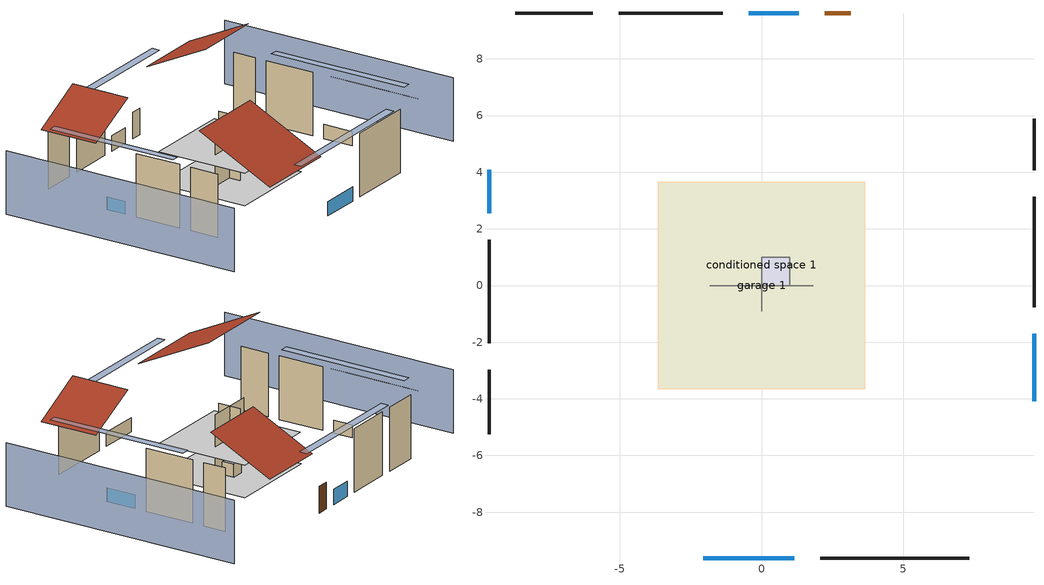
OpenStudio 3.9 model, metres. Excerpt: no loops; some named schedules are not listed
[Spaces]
conditioned space 1
 floor to garage 1 (Floor1 construction): -3.66,-3.66 -3.66,3.66 3.66,3.66 3.66,-3.66 z0
 floor foundation (Slab2 construction): -3.61,-3.61 -3.61,3.61 3.61,3.61 3.61,-3.61 z0
 floor adiabatic (AdiabaticFloorConstruction): -3.61,-3.61 -3.61,3.61 3.61,3.61 3.61,-3.61 z2.44
 wall outside (Wall3 construction): 2.08,-9.62 7.32,-9.62 z0:4.88
 wall outside (Wall4 construction): -9.62,-2.97 -9.62,-5.26 z0:4.88
 wall outside (Wall7 construction): -5.96,9.62 -8.69,9.62 z0:4.88
 wall outside (Wall8 construction): 9.62,-0.77 9.62,3.13 z0:4.88
 wall outside (AdiabaticWallConstruction): -2.05,-9.62 1.15,-9.62 / 9.62,-4.08 9.62,-1.7 z0:1.09; -9.62,4.08 -9.62,2.55 z0:1; 1.31,9.62 -0.45,9.62 z0:1.18
 wall outside (AdiabaticWallConstruction 1): 3.15,9.62 2.24,9.62 z0:2.03
 wall to garage 1 (Wall5 construction): 1.83,0 -1.83,0 z0:4.88
 wall to garage 1 (Wall6 construction): 0,0.91 0,-0.91 z0:4.88
 window (WindowConstruction): -2.05,-9.62 1.15,-9.62 z0:1.09
 window (WindowConstruction 1): -9.62,4.08 -9.62,2.55 z0:1
 window (WindowConstruction 2): 1.31,9.62 -0.45,9.62 z0:1.18
 window (WindowConstruction 3): 9.62,-4.08 9.62,-1.7 z0:1.09
 door (Door): 3.15,9.62 2.24,9.62 z0:2.03
 ceiling adiabatic (AdiabaticFloorConstruction): 3.61,-3.61 3.61,3.61 -3.61,3.61 -3.61,-3.61 z2.44
 roof outside (Roof1 construction): -2.98,-9.62,4.88 -2.98,-3.68,7.85 -9.62,-3.68,7.85 -9.62,-9.62,4.88
 roof outside (Roof2 construction): -9.62,5.01,4.88 -5.49,5.01,6.94 -5.49,9.62,6.94 -9.62,9.62,4.88
 roof outside (Roof3 construction): 9.62,-5.01,4.88 5.49,-5.01,6.94 5.49,-9.62,6.94 9.62,-9.62,4.88
 roof outside (Roof4 construction): 4.08,9.62,4.88 4.08,4.67,7.35 9.62,4.67,7.35 9.62,9.62,4.88
garage 1
 floor foundation (Slab1 construction): -3.66,-3.66 -3.66,3.66 3.66,3.66 3.66,-3.66 z0
 wall outside (Wall1 construction): -9.62,1.62 -9.62,-2.04 z0:4.88
 wall outside (Wall2 construction): -1.37,9.62 -5.03,9.62 z0:4.88
 wall outside (Wall9 construction): 9.62,4.06 9.62,5.89 z0:4.88
central ac and furnace airloop ret air space
 floor adiabatic (AdiabaticConst): 0,0 0,1 1,1 1,0 z0
 wall adiabatic (AdiabaticConst): 0,1 0,0 1,0 1,1 0,1 z0:1
 ceiling adiabatic (AdiabaticConst): 1,0 1,1 0,1 0,0 z1
shading: 14.19,-9.62 14.19,9.62 / -14.19,9.62 -14.19,-9.62 z0:4.88; 5.55,-9.62 -6.45,-9.62 -6.45,-10.23 5.55,-10.23 z5.49; -9.62,-1.85 -9.62,8.48 -10.23,8.48 -10.23,-1.85 z5.39; -4.84,9.62 5.71,9.62 5.71,10.23 -4.84,10.23 z5.58; 9.62,2.7 9.62,-8.48 10.23,-8.48 10.23,2.7 z5.49
[Site]
Portland Intl Arpt_OR: Latitude {deg}=45.59; Longitude {deg}=-122.6; Time Zone {hr}=-8; Elevation {m}=33; Terrain=Suburbs; Keep Site Location Information=Yes
[Site:GroundTemperature:Shallow]
10.2558, 8.96328, 8.85977, 9.47314, 11.9355, 14.3863, 16.5111, 17.8571, 17.9714, 16.8767, 14.8061, 12.4304
[Site:WaterMainsTemperature]
Calculation Method=Schedule; Temperature Schedule=mains temperature schedule
[Building]
Building 1
[Material] Roughness=Rough
Name | Thickness {m} | Conductivity {W/m-K} | Density {kg/m3} | Specific Heat {J/kg-K} | Thermal Absorptance | Solar Absorptance | Visible Absorptance
asphalt or fiberglass shingles | 0.00635 | 0.162714 | 1121.4 | 1465.45 | 0.9 | 0.85 | 0.85
roof rigid ins | 0.103632 | 0.029427 | 32.04 | 1214.23 | 0.9 | 0.7 | 0.7
osb sheathing 0.75 in. | 0.01905 | 0.115458 | 512.64 | 1214.23 | 0.9 | 0.7 | 0.7
roof stud and cavity | 0.2032 | 0.160697 | 78.34581 | 1123.46 | 0.9 | 0.7 | 0.7
gypsum board | 0.0127 | 0.160291 | 801 | 837.4 | 0.9 | 0.6 | 0.6
composite shingle siding | 0.00635 | 0.162714 | 1121.4 | 1465.45 | 0.9 | 0.7 | 0.7
osb sheathing 0.5 in. | 0.0127 | 0.115458 | 512.64 | 1214.23 | 0.9 | 0.7 | 0.7
wall stud and cavity | 0.1397 | 0.348479 | 139.0536 | 1170.24 | 0.9 | 0.6 | 0.6
wall stud and cavity 1 | 0.1397 | 0.0909133 | 139.0536 | 1170.24 | 0.9 | 0.7 | 0.7
osb sheathing 0.5 in. 1; osb sheathing 0.5 in. 2 | 0.0127 | 0.115458 | 512.64 | 1214.23
wall stud and cavity 2 | 0.1397 | 0.0937203 | 139.0536 | 1170.24 | 0.9 | 0.7 | 0.7
floor stud and cavity | 0.1397 | 0.923637 | 92.3553 | 1139.71 | 0.9 | 0.7 | 0.7
floor covering | 0.0127 | 0.0433444 | 54.468 | 1339.84 | 0.9 | 0.6 | 0.6
exterior vertical ins; exterior vertical ins 1 | 0.051816 | 0.029427 | 32.04 | 1214.23
concrete 4.0 in. | 0.1016 | 1.803125 | 2242.8 | 837.4 | 0.9 | 0.7 | 0.7
floor covering 1 | 0.0127 | 0.0450781 | 54.468 | 1339.84 | 0.9 | 0.9 | 0.9
wood siding; wood siding 1 | 0.0254 | 0.102417 | 544.68 | 1172.36
wall rigid ins; floor rigid ins | 0.512978 | 0.029427 | 32.04 | 1214.23 | 0.9 | 0.7 | 0.7
wall stud and cavity 3 | 0.0889 | 0.380278 | 52.3479 | 1209.89 | 0.9 | 0.7 | 0.7
door material | 0.04445 | 0.0612267 | 512.64 | 1214.23 | 0.9 | 0.7 | 0.7
floor stud and cavity 1 | 0.1397 | 1.75129 | 37.0049 | 1207.88 | 0.9 | 0.7 | 0.7
wall stud and cavity 4 | 0.0889 | 0.391764 | 83.0341 | 1211.67 | 0.9 | 0.7 | 0.7
furniture material conditioned space 1; furniture material garage 1 | 0.1524 | 0.115458 | 640.8 | 1214.23 | 0.9 | 0.6 | 0.6
[Construction]
Roof1 construction; Roof2 construction; Roof3 construction; Roof4 construction: asphalt or fiberglass shingles, roof rigid ins, osb sheathing 0.75 in., roof stud and cavity, gypsum board
Wall1 construction; Wall2 construction: composite shingle siding, osb sheathing 0.5 in., wall stud and cavity
Wall3 construction; Wall4 construction: composite shingle siding, osb sheathing 0.5 in., wall stud and cavity 1, gypsum board
Wall5 construction: osb sheathing 0.5 in. 1, wall stud and cavity 2, gypsum board
Wall6 construction: osb sheathing 0.5 in. 2, wall stud and cavity 2, gypsum board
Wall7 construction; Wall8 construction: composite shingle siding, osb sheathing 0.5 in. 2, wall stud and cavity 1, gypsum board
Wall9 construction: composite shingle siding, osb sheathing 0.5 in. 2, wall stud and cavity
Floor1 construction: floor stud and cavity, osb sheathing 0.75 in., floor covering
Slab1 construction: concrete 4.0 in.
Slab2 construction: concrete 4.0 in., floor covering 1
WindowConstruction; WindowConstruction 1; WindowConstruction 2; WindowConstruction 3: WindowMaterial
AdiabaticWallConstruction: wood siding, wall rigid ins, wall stud and cavity 3, gypsum board
Door: door material
AdiabaticWallConstruction 1: wood siding 1, wall rigid ins, wall stud and cavity 3, gypsum board
AdiabaticFloorConstruction: floor stud and cavity 1, floor rigid ins, osb sheathing 0.75 in., floor covering
PartitionWallConstruction: gypsum board, wall stud and cavity 4, gypsum board
furniture construction conditioned space 1: furniture material conditioned space 1
furniture construction garage 1: furniture material garage 1
AdiabaticConst: Adiabatic
[WindowMaterial:SimpleGlazingSystem]
WindowMaterial: U-Factor {W/m2-K}=2.78222; Solar Heat Gain Coefficient=0.56
[Material:NoMass]
Adiabatic: Roughness=Rough; Thermal Resistance {m2-K/W}=176.1
[ThermalZone] Multiplier=1; Use Ideal Air Loads=No
Name | Volume {m3} | Thermostat
conditioned space | 384.656 | conditioned space temperature setpoint
garage | 130.484
central ac and furnace airloop ret air zone | 1
[Sizing:Zone] Zone Cooling Design Supply Air Temperature Input Method=SupplyAirTemperature; Zone Cooling Design Supply Air Temperature {C}=14; Zone Cooling Design Supply Air Temperature Difference {deltaC}=11.11; Zone Heating Design Supply Air Temperature Input Method=SupplyAirTemperature; Zone Heating Design Supply Air Temperature {C}=40; Zone Heating Design Supply Air Temperature Difference {deltaC}=11.11; Zone Cooling Design Supply Air Humidity Ratio {kg-H2O/kg-air}=0.0085; Zone Heating Design Supply Air Humidity Ratio {kg-H2O/kg-air}=0.008; Cooling Design Air Flow Method=DesignDay; Heating Design Air Flow Method=DesignDay; Account for Dedicated Outdoor Air System=No; Dedicated Outdoor Air System Control Strategy=NeutralSupplyAir; Dedicated Outdoor Air Low Setpoint Temperature for Design {C}=autosize; Dedicated Outdoor Air High Setpoint Temperature for Design {C}=autosize; Zone Load Sizing Method=Sensible Load Only No Latent Load; Zone Latent Cooling Design Supply Air Humidity Ratio Input Method=HumidityRatioDifference; Zone Cooling Design Supply Air Humidity Ratio Difference {kgWater/kgDryAir}=0.005; Zone Latent Heating Design Supply Air Humidity Ratio Input Method=HumidityRatioDifference; Zone Humidification Design Supply Air Humidity Ratio Difference {kgWater/kgDryAir}=0.005; Sizing Option=Coincident
garage; central ac and furnace airloop ret air zone
[Space]
Name | Thermal Zone | Volume {m3}
conditioned space 1 | conditioned space | 384.656
garage 1 | garage | 130.484
central ac and furnace airloop ret air space | central ac and furnace airloop ret air zone
[ThermostatSetpoint:DualSetpoint]
conditioned space temperature setpoint: Heating Setpoint Temperature Schedule=heating setpoint; Cooling Setpoint Temperature Schedule=cooling setpoint; Temperature Difference Between Cutout And Setpoint {deltaC}=0
[Foundation:Kiva] Exterior Vertical Insulation Depth {m}=0.6096; Wall Height Above Grade {m}=0.1016; Wall Depth Below Slab {m}=0.2032
Name | Initial Indoor Air Temperature {C} | Exterior Vertical Insulation Material
Foundation Kiva 1 | 13.4258 | exterior vertical ins
Foundation Kiva 2 | 20.8333 | exterior vertical ins 1
[Foundation:Kiva:Settings]
Soil Conductivity {W/m-K}=1.9041; Soil Density {kg/m3}=1842.3; Soil Specific Heat {J/kg-K}=418.7; Ground Solar Absorptivity=0.9; Ground Thermal Absorptivity=0.9; Ground Surface Roughness {m}=0.03; Far-Field Width {m}=40; Deep-Ground Boundary Condition=ZeroFlux; Deep-Ground Depth {m}=40; Minimum Cell Dimension {m}=0.2; Maximum Cell Growth Coefficient=3; Simulation Timestep=Timestep
[SurfaceProperty:ExposedFoundationPerimeter] Exposed Perimeter Calculation Method=TotalExposedPerimeter
Name | Total Exposed Perimeter {m}
Slab1 | 18.288
Slab2 | 26.09088
[SurfaceProperty:IncidentSolarMultiplier] Incident Solar Multiplier=1; Incident Solar Multiplier Schedule=trans schedule winter=0.85 summer=0.7
Window1; Window2; Window3; Window4
[InternalMass:Definition] Design Level Calculation Method=SurfaceArea
Name | Construction | Surface Area {m2}
partition wall mass | PartitionWallConstruction | 157.749
furniture mass conditioned space 1 | furniture construction conditioned space 1 | 63.09974
furniture mass garage 1 | furniture construction garage 1 | 5.35122
[InternalMass] Multiplier=1
Name | Internal Mass Definition | Space or SpaceType
partition wall mass | partition wall mass | conditioned space 1
furniture mass conditioned space 1 | furniture mass conditioned space 1 | conditioned space 1
furniture mass garage 1 | furniture mass garage 1 | garage 1
[Fan:SystemModel]
central ac and furnace supply fan: Availability Schedule=Always On Discrete; Design Maximum Air Flow Rate {m3/s}=0.313845; Speed Control Method=Discrete; Electric Power Minimum Flow Rate Fraction=0.2; Design Pressure Rise {Pa}=500; Motor Efficiency=1; Motor In Air Stream Fraction=1; Design Electric Power Consumption {W}=autosize; Design Power Sizing Method=PowerPerFlow; Electric Power Per Unit Flow Rate {W/(m3/s)}=794.58; Electric Power Per Unit Flow Rate Per Unit Pressure {W-s/m3-Pa}=1.66667; Fan Total Efficiency=0.7; Motor Loss Radiative Fraction=0; Speed Flow Fraction 1=0.85414; Speed Electric Power Fraction 1=0.62313; Speed Flow Fraction 2=1; Speed Electric Power Fraction 2=1
[EnergyManagementSystem:Sensor]
Name | Output Variable or Output Meter Index Key | Output Variable or Output Meter
central_ac_and_furnace_supply_fan_s; central_ac_and_furnace_supply_fan_s_1 | central ac and furnace supply fan | Fan Electricity Energy
water_heater_amb_temp | garage | Zone Mean Air Temperature
water_heater_amb_rh | garage | Zone Air Relative Humidity
water_heater_T_set | water heater setpoint | Schedule Value
out_pb_s |  | Site Outdoor Air Barometric Pressure
out_wt_s |  | Site Outdoor Air Humidity Ratio
site_vw_s |  | Site Wind Speed
cool_season | cooling season schedule | Schedule Value
central_ac_and_furnace_airloop_Fan_RTF_s | central ac and furnace supply fan | Fan Runtime Fraction Speed 1
central_ac_and_furnace_airloop_Fan_RTF_s_1 | central ac and furnace supply fan | Fan Runtime Fraction Speed 2
central_ac_and_furnace_airloop_AH_MFR_s | Node 5 | System Node Mass Flow Rate
central_ac_and_furnace_airloop_AH_VFR_s | Node 5 | System Node Current Density Volume Flow Rate
central_ac_and_furnace_airloop_AH_Tout_s | Node 5 | System Node Temperature
central_ac_and_furnace_airloop_AH_Wout_s | Node 5 | System Node Humidity Ratio
central_ac_and_furnace_airloop_RA_T_s | Node 8 | System Node Temperature
central_ac_and_furnace_airloop_Ra_W_s | Node 8 | System Node Humidity Ratio
central_ac_and_furnace_airloop_0_DZ_T_s | garage | Zone Air Temperature
central_ac_and_furnace_airloop_0_DZ_W_s | garage | Zone Mean Air Humidity Ratio
natural_vent_s | natural vent schedule | Schedule Value
htg_sp_s | heating setpoint | Schedule Value
clg_sp_s | cooling setpoint | Schedule Value
mech_vent_range_fan_0_sch_s | mech vent range fan 0 schedule | Schedule Value
mech_vent_bath_fan_0_sch_s | mech vent bath fan 0 schedule | Schedule Value
clothes_dryer_exhaust_0_sch_s | clothes_dryer | Schedule Value
htg_load_cond |  | Heating:EnergyTransfer:Zone:CONDITIONED SPACE
clg_load_cond |  | Cooling:EnergyTransfer:Zone:CONDITIONED SPACE
htg_load_duct |  | Heating:EnergyTransfer:Zone:CENTRAL AC AND FURNACE AIRLOOP RET AIR ZONE
clg_load_duct |  | Cooling:EnergyTransfer:Zone:CENTRAL AC AND FURNACE AIRLOOP RET AIR ZONE
s_conv | Floor1 | Surface Inside Face Convection Heat Gain Energy
s_ig | Floor1 | Surface Inside Face Internal Gains Radiation Heat Gain Energy
s_sol | Floor1 | Surface Inside Face Solar Radiation Heat Gain Energy
s_lgt | Floor1 | Surface Inside Face Lights Radiation Heat Gain Energy
s_surf | Floor1 | Surface Inside Face Net Surface Thermal Radiation Heat Gain Energy
s_conv_1 | inferred conditioned ceiling | Surface Inside Face Convection Heat Gain Energy
s_ig_1 | inferred conditioned ceiling | Surface Inside Face Internal Gains Radiation Heat Gain Energy
s_sol_1 | inferred conditioned ceiling | Surface Inside Face Solar Radiation Heat Gain Energy
s_lgt_1 | inferred conditioned ceiling | Surface Inside Face Lights Radiation Heat Gain Energy
s_surf_1 | inferred conditioned ceiling | Surface Inside Face Net Surface Thermal Radiation Heat Gain Energy
s_conv_2 | inferred conditioned floor | Surface Inside Face Convection Heat Gain Energy
s_ig_2 | inferred conditioned floor | Surface Inside Face Internal Gains Radiation Heat Gain Energy
s_sol_2 | inferred conditioned floor | Surface Inside Face Solar Radiation Heat Gain Energy
s_lgt_2 | inferred conditioned floor | Surface Inside Face Lights Radiation Heat Gain Energy
s_surf_2 | inferred conditioned floor | Surface Inside Face Net Surface Thermal Radiation Heat Gain Energy
s_conv_3 | Roof1 | Surface Inside Face Convection Heat Gain Energy
s_ig_3 | Roof1 | Surface Inside Face Internal Gains Radiation Heat Gain Energy
s_sol_3 | Roof1 | Surface Inside Face Solar Radiation Heat Gain Energy
s_lgt_3 | Roof1 | Surface Inside Face Lights Radiation Heat Gain Energy
s_surf_3 | Roof1 | Surface Inside Face Net Surface Thermal Radiation Heat Gain Energy
s_conv_4 | Roof2 | Surface Inside Face Convection Heat Gain Energy
s_ig_4 | Roof2 | Surface Inside Face Internal Gains Radiation Heat Gain Energy
s_sol_4 | Roof2 | Surface Inside Face Solar Radiation Heat Gain Energy
s_lgt_4 | Roof2 | Surface Inside Face Lights Radiation Heat Gain Energy
s_surf_4 | Roof2 | Surface Inside Face Net Surface Thermal Radiation Heat Gain Energy
s_conv_5 | Roof3 | Surface Inside Face Convection Heat Gain Energy
s_ig_5 | Roof3 | Surface Inside Face Internal Gains Radiation Heat Gain Energy
s_sol_5 | Roof3 | Surface Inside Face Solar Radiation Heat Gain Energy
s_lgt_5 | Roof3 | Surface Inside Face Lights Radiation Heat Gain Energy
s_surf_5 | Roof3 | Surface Inside Face Net Surface Thermal Radiation Heat Gain Energy
s_conv_6 | Roof4 | Surface Inside Face Convection Heat Gain Energy
s_ig_6 | Roof4 | Surface Inside Face Internal Gains Radiation Heat Gain Energy
s_sol_6 | Roof4 | Surface Inside Face Solar Radiation Heat Gain Energy
s_lgt_6 | Roof4 | Surface Inside Face Lights Radiation Heat Gain Energy
s_surf_6 | Roof4 | Surface Inside Face Net Surface Thermal Radiation Heat Gain Energy
s_conv_7 | Slab2 | Surface Inside Face Convection Heat Gain Energy
s_ig_7 | Slab2 | Surface Inside Face Internal Gains Radiation Heat Gain Energy
s_sol_7 | Slab2 | Surface Inside Face Solar Radiation Heat Gain Energy
s_lgt_7 | Slab2 | Surface Inside Face Lights Radiation Heat Gain Energy
s_surf_7 | Slab2 | Surface Inside Face Net Surface Thermal Radiation Heat Gain Energy
ss_sol | Door1 | Surface Inside Face Solar Radiation Heat Gain Energy
ss_lgt | Door1 | Surface Inside Face Lights Radiation Heat Gain Energy
ss_conv | Door1 | Surface Inside Face Convection Heat Gain Energy
ss_ig | Door1 | Surface Inside Face Internal Gains Radiation Heat Gain Energy
ss_surf | Door1 | Surface Inside Face Net Surface Thermal Radiation Heat Gain Energy
ss_conv_1 | Window1 | Surface Inside Face Convection Heat Gain Energy
ss_ig_1 | Window1 | Surface Inside Face Internal Gains Radiation Heat Gain Energy
ss_surf_1 | Window1 | Surface Inside Face Net Surface Thermal Radiation Heat Gain Energy
ss_trans_in | Window1 | Surface Window Transmitted Solar Radiation Rate
ss_back_out | Window1 | Surface Window Shortwave from Zone Back Out Window Heat Transfer Rate
ss_trans_out | Window1 | Surface Inside Face Initial Transmitted Diffuse Transmitted Out Window Solar Radiation Rate
ss_conv_2 | Window2 | Surface Inside Face Convection Heat Gain Energy
ss_ig_2 | Window2 | Surface Inside Face Internal Gains Radiation Heat Gain Energy
ss_surf_2 | Window2 | Surface Inside Face Net Surface Thermal Radiation Heat Gain Energy
ss_trans_in_1 | Window2 | Surface Window Transmitted Solar Radiation Rate
ss_back_out_1 | Window2 | Surface Window Shortwave from Zone Back Out Window Heat Transfer Rate
ss_trans_out_1 | Window2 | Surface Inside Face Initial Transmitted Diffuse Transmitted Out Window Solar Radiation Rate
ss_conv_3 | Window3 | Surface Inside Face Convection Heat Gain Energy
ss_ig_3 | Window3 | Surface Inside Face Internal Gains Radiation Heat Gain Energy
ss_surf_3 | Window3 | Surface Inside Face Net Surface Thermal Radiation Heat Gain Energy
[ElectricEquipment:Definition] Design Level Calculation Method=EquipmentLevel
Name | Design Level {W} | Fraction Latent | Fraction Radiant | Fraction Lost
ceiling fan | 17.574 | 0 | 0.558 | 0
clothes washer | 551.589 | 0.03 | 0.162 | 0.7
clothes dryer | 4953.3 | 0.015 | 0.081 | 0.85
dishwasher | 443.976 | 0.3 | 0.18 | 0.4
fridge | 39.726 | 0 | 0.6 | 0
cooking range | 133.776 | 0.16 | 0.384 | 0.2
misc tv | 562.754 | 0 | 0.6 | 0
misc plug loads | 327.507 | 0.021 | 0.558 | 0.049
whole house fan; mech vent house fan | 0 | 0 | 0 | 1
mech vent house fan cfis | 0 | 0 | 0 | 0
mech vent range fan 0; mech vent bath fan 0 | 30 | 0 | 0 | 1
[ElectricEquipment] Space or SpaceType=conditioned space 1
Name | Electric Equipment Definition | Schedule
ceiling fan | ceiling fan | ceiling_fan
clothes washer | clothes washer | clothes_washer
clothes dryer | clothes dryer | clothes_dryer
dishwasher | dishwasher | dishwasher
fridge | fridge | fridge schedule
cooking range | cooking range | cooking_range
misc tv | misc tv | plug_loads_tv
misc plug loads | misc plug loads | plug_loads_other
whole house fan | whole house fan | Always On Discrete
mech vent house fan | mech vent house fan | mech vent house fan schedule
mech vent house fan cfis | mech vent house fan cfis | mech vent house fan cfis schedule
mech vent range fan 0 | mech vent range fan 0 | mech vent range fan 0 schedule
mech vent bath fan 0 | mech vent bath fan 0 | mech vent bath fan 0 schedule
[OtherEquipment:Definition] Design Level Calculation Method=EquipmentLevel
Name | Design Level {W} | Fraction Latent | Fraction Radiant | Fraction Lost
water heater sens; central ac and furnace airloop_0 SupSensLkToCond; central ac and furnace airloop_0 SupCondToLv; central ac and furnace airloop_0 RetCondToRP; central ac and furnace airloop_0 RetSensLkToRP; central ac and furnace airloop_0 SupCondToDZ; central ac and furnace airloop_0 RetCondToDZ; central ac and furnace airloop_0 SupSensLkToDZ; mech vent house fan sensible load | 0 | 0 | 0 | 0
water heater lat; central ac and furnace airloop_0 SupLatLkToCond; central ac and furnace airloop_0 RetLatLkToRP; central ac and furnace airloop_0 SupLatLkToDZ; mech vent house fan latent load | 0 | 1 | 0 | 0
water heater energy adjustment1 | 0.01 | 0 | 0 | 1
clothes dryer 2 | 0 | 0.015 | 0.081 | 0.85
cooking range 2 | 3920.6 | 0.16 | 0.384 | 0.2
general water use sensible | -43.4886 | 0 | 0.6 | 0
general water use latent | 44.1266 | 1 | 0 | 0
[OtherEquipment]
Name | Other Equipment Definition | Space or SpaceType | Schedule | Fuel Type
water heater sens | water heater sens | garage 1 | Always On Discrete
water heater lat | water heater lat | garage 1 | Always On Discrete
water heater energy adjustment1 | water heater energy adjustment1 | garage 1 | Always On Discrete | Electricity
clothes dryer 1 | clothes dryer 2 | conditioned space 1 | clothes_dryer | Electricity
cooking range 1 | cooking range 2 | conditioned space 1 | cooking_range | NaturalGas
general water use sensible | general water use sensible | conditioned space 1 | general water use schedule
general water use latent | general water use latent | conditioned space 1 | general water use schedule
central ac and furnace airloop_0 SupSensLkToCond | central ac and furnace airloop_0 SupSensLkToCond | conditioned space 1 | Always On Discrete
central ac and furnace airloop_0 SupLatLkToCond | central ac and furnace airloop_0 SupLatLkToCond | conditioned space 1 | Always On Discrete
central ac and furnace airloop_0 SupCondToLv | central ac and furnace airloop_0 SupCondToLv | conditioned space 1 | Always On Discrete
central ac and furnace airloop_0 RetCondToRP | central ac and furnace airloop_0 RetCondToRP | central ac and furnace airloop ret air space | Always On Discrete
central ac and furnace airloop_0 RetSensLkToRP | central ac and furnace airloop_0 RetSensLkToRP | central ac and furnace airloop ret air space | Always On Discrete
central ac and furnace airloop_0 RetLatLkToRP | central ac and furnace airloop_0 RetLatLkToRP | central ac and furnace airloop ret air space | Always On Discrete
central ac and furnace airloop_0 SupCondToDZ | central ac and furnace airloop_0 SupCondToDZ | garage 1 | Always On Discrete
central ac and furnace airloop_0 RetCondToDZ | central ac and furnace airloop_0 RetCondToDZ | garage 1 | Always On Discrete
central ac and furnace airloop_0 SupSensLkToDZ | central ac and furnace airloop_0 SupSensLkToDZ | garage 1 | Always On Discrete
central ac and furnace airloop_0 SupLatLkToDZ | central ac and furnace airloop_0 SupLatLkToDZ | garage 1 | Always On Discrete
mech vent house fan sensible load | mech vent house fan sensible load | conditioned space 1 | Always On Discrete
mech vent house fan latent load | mech vent house fan latent load | conditioned space 1 | Always On Discrete
[WaterUse:Equipment:Definition]
Name | Peak Flow Rate {m3/s}
clothes washer | 2.83779e-06
dishwasher | 9.27985e-06
[Lights:Definition] Design Level Calculation Method=LightingLevel; Fraction Radiant=0.6; Fraction Visible=0.2; Return Air Fraction=0
Name | Lighting Level {W}
interior lighting | 294.097
garage lighting | 10.3104
[Lights] Fraction Replaceable=1
Name | Lights Definition | Space or SpaceType | Schedule
interior lighting | interior lighting | conditioned space 1 | lighting_interior
garage lighting | garage lighting | garage 1 | lighting_garage
[Exterior:Lights:Definition]
exterior lighting: Design Level {W}=7.09205
[Exterior:Lights]
exterior lighting: Exterior Lights Definition=exterior lighting; Schedule=exterior lighting schedule
[People:Definition]
occupants: Number of People Calculation Method=People; Number of People {people}=2; Fraction Radiant=0.314171; Sensible Heat Fraction=0.56303; Carbon Dioxide Generation Rate {m3/s-W}=0; Enable ASHRAE 55 Comfort Warnings=No; Mean Radiant Temperature Calculation Type=EnclosureAveraged
[People]
occupants: People Definition=occupants; Space or SpaceType=conditioned space 1; Number of People Schedule=occupants; Activity Level Schedule=occupants activity schedule; Multiplier=1
[ZoneMixing] Schedule=Always On Continuous; Design Flow Rate Calculation Method=Flow/Zone; Design Flow Rate {m3/s}=0
Name | Zone or Space | Source Zone or Space
central ac and furnace airloop_0 ZoneMixDZToCond mix | conditioned space | garage
central ac and furnace airloop_0 ZoneMixCondToDZ mix | garage | conditioned space
[SpaceInfiltration:DesignFlowRate] Schedule=Always On Discrete; Design Flow Rate Calculation Method=Flow/Space; Design Flow Rate {m3/s}=0
Name | Space or SpaceType
natural vent flow; whole house fan flow; infil flow | conditioned space 1
garage 1 duct leakage imbalance infil flow | garage 1
[SpaceInfiltration:EffectiveLeakageArea]
infil garage 1: Space or SpaceType=garage 1; Schedule=Always On Discrete; Effective Air Leakage Area {cm2}=217.469; Stack Coefficient=0.000129147; Wind Coefficient=4.38083e-05
